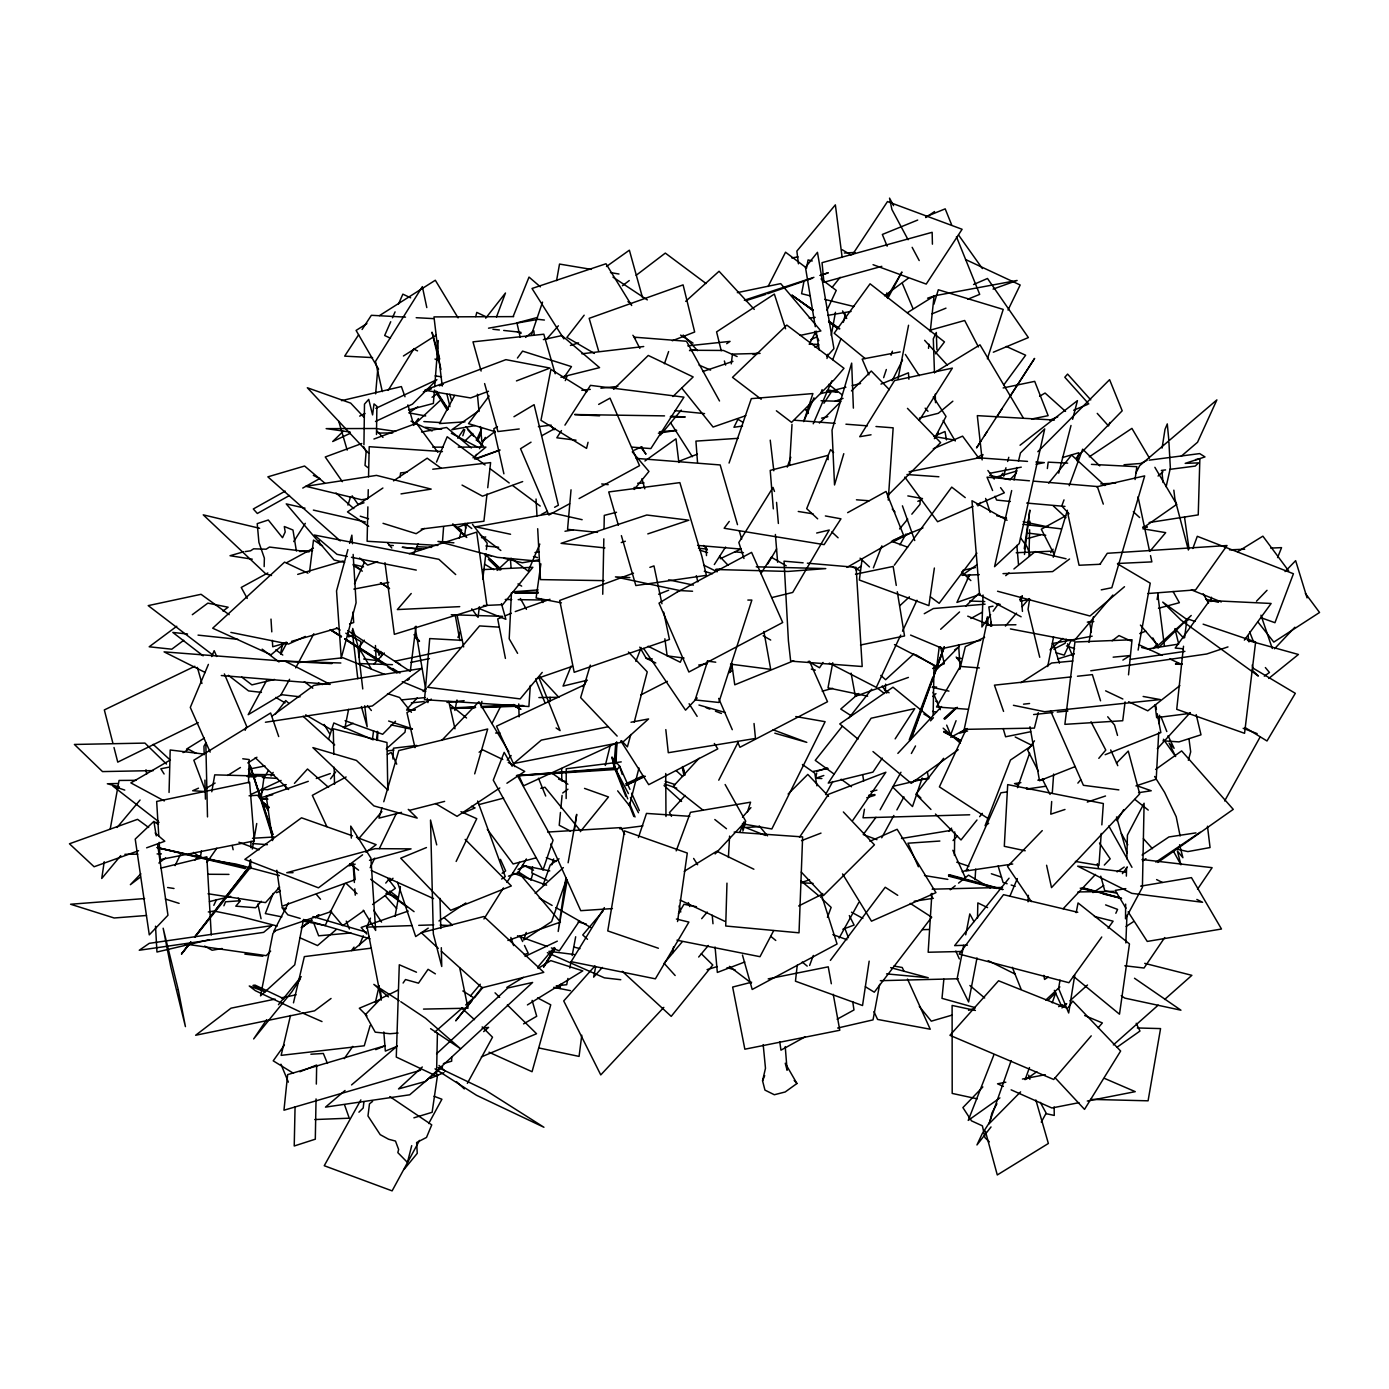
<?xml version="1.0" encoding="UTF-8"?>
<svg xmlns="http://www.w3.org/2000/svg" width="1389" height="1389" viewBox="0 0 1389 1389"><rect width="100%" height="100%" fill="white"/><g stroke="black" fill="none" stroke-linecap="round" stroke-linejoin="round"><path stroke-width="1.5" d="M1163.027 482.469L1161.968 472.069M566.156 798.536L566.243 768.759L621.23 761.884M987.266 625.432L987.336 616.82M451.72 1057.064L451.668 1061.179L443.386 1063.609M954.434 855.468L954.712 831.889M1125.663 904.1L1125.507 918.789L1142.418 887.345L1144.102 803.241L1127.417 835.102L1126.809 858.836M250.61 868.715L250.715 860.295M250.871 847.655L250.958 841.352M376.488 434.531L376.888 406.352L374.023 403.904L372.582 414.912L368.727 399.39L364.491 404.112L363.935 444.74M316.05 1098.925L315.303 1139.188L294.225 1145.994L295.058 1107.016M316.327 1084.08L316.675 1065.016L299.885 1071.752M602.739 594.249L603.833 538.845M604.041 528.185L604.284 515.388L616.525 512.281M986.798 624.772L986.919 618.4M264.17 566.59L264.361 558.1L258.91 542.404L257.225 523.636L268.303 520.007L282.523 537.717L285.196 531.987L284.311 526.518L292.975 530.025L296.378 550.982M367.877 506.881L367.113 541.259L437.882 545.426M368.068 498.286L368.259 489.692M368.536 476.792L369.214 446.702L442.449 451.581M437.431 1033.069L436.493 1076.076L396.282 1057.064L399.285 964.765L416.492 972.213M977.491 918.06L977.839 902.902L987.579 907.607M885.592 684.169L885.435 690.559L889.099 692.798M1028.989 555.617L1029.631 529.747M1029.753 525.441L1029.857 521.135M1126.357 876.112L1126.583 867.483M169.059 792.442L170.187 749.991L204.339 754.123M248.509 782.806L249.169 759.557L242.762 758.776M933.13 715.318L934.016 665.574L915.82 654.723M983.047 595.013L981.901 626.977L990.635 614.702M1125.854 942.957L1126.948 915.229M615.952 763.759L616.942 742.386M392.965 759.002L393.469 748.185L416.735 745.442M888.248 497.158L888.439 492.956M511.465 592.652L509.207 638.818L517.593 653.334M1028.068 901.808L1028.398 895.332M1158.721 732.298L1156.221 779.177L1135.942 785.914M1159.173 723.773L1159.624 715.248M615.414 763.082L616.594 741.952M726.968 883.144L725.718 926.012L799.022 932.818L802.634 836.907L734.139 832.098M728.409 857.464L729.607 836.074M920.213 500.162L919.987 504.329L911.826 514.173M376.801 739.955L377.304 731.326M377.391 740.441L377.895 731.812M561.798 781L561.677 768.482M789.542 465.367L792.008 424.374M975.043 879.758L975.703 869.08M931.897 893.387L928.165 952.246L962.369 951.465M530.32 685.402L528.896 706.532L424.53 699.674L429.722 638.575L462.224 640.364M888.248 500.092L893.162 427.829L875.99 426.51M1051.681 801.505L1050.779 814.18L1064.981 809.474M1052.289 793.067L1053.643 774.055M1101.234 833.417L1098.959 865.434L1075.399 861.423M1101.842 824.875L1103.352 803.537L1007.702 784.611L1004.299 846.318L1025.204 850.763M442.501 541.467L443.612 526.726M434.358 390.865L433.385 403.452L408.592 409.981M434.688 386.68L437.292 353.136M437.604 348.952L438.264 340.565M615.778 742.664L613.938 766.363L625.866 796.453M560.201 988.517L560.548 984.245M375.638 393.834L377.808 368.432M571.035 489.796L567.563 529.348L597.53 532.369M560.444 812.461L559.229 825.274L570.532 831.126M560.861 808.19L562.076 795.393M943.86 979.158L942.002 998.361L975.182 1007.633M1211 601.541L1211.416 597.253M928.494 348.361L928.928 344.177M930.265 331.624L934.05 296.083L907.364 312.699M363.918 1101.581L363.206 1107.971L358.918 1112.19M487.018 494.015L483.91 521.24L421.197 529.087M487.73 487.73L490.612 462.606L432.743 469.222M400.101 477.139L400.588 472.902L407.029 472.173M1024.474 554.489L1029.839 510.058L1024.249 548.707M464.551 535.998L466.27 523.688M479.361 606.75L478.059 617.358L471.756 608.851M482.747 579.213L485.872 553.777M486.393 549.54L487.174 543.186L472.52 524.417M731.256 363.883L732.454 354.108L760.096 353.396M309.521 572.181L313.497 540.078L322.543 545.825M415.971 626.179L410.276 671.391L347.684 630.554M939.207 647.239L936.776 666.442L894.481 644.618M1125.09 701.949L1122.729 720.735L1064.877 724.346L1074.93 642.013L1132.035 639.756L1128.51 674.828M1183.515 646.25L1176.726 709.31L1244.561 733.305L1255.621 641.944L1203.134 624.165M1184.591 637.759L1186.987 618.695L1195.061 621.421M581.783 1035.222L579.074 1056.404L538.845 1047.966M1047.358 468.544L1048.191 462.155L1067.655 463.145M358.813 657.119L360.914 641.544L345.809 633.176M372.46 739.139L373.589 730.736M532.629 866.927L531.813 872.917L547.11 880.279M540.877 563.865L536.119 597.999L561.434 602.843M1135.056 479.552L1136.844 466.687L1091.441 464.36M405.605 727.94L404.998 732.211L386.229 748.984M574.56 829.233L576.695 814.371L568.118 862.777M437.622 1074.513L432.118 1112.311L413.887 1117.832M565.948 877.796L558.187 931.463L567.268 879.654M934.38 568.032L928.894 605.621L859.357 580.029L862.048 559.454M104.227 861.736L101.744 878.473L120.756 855.607M869.167 961.153L862.534 1005.532L795.463 981.207L797.251 965.164M1029.666 598.989L1028.051 609.32L1039.736 657.275M1162.072 448.074L1165.006 429.357L1167.281 423.905L1168.861 440.4M672.571 953.097L673.561 946.794M677.537 921.549L687.295 853.054L624.46 830.882L607.757 930.925L658.386 948.253M1074.739 975.252L1068.679 1012.98L1058.609 988.499L1059.998 980.13M864.444 809.214L863.02 817.808L969.678 814.787M201.457 850.936L200.346 857.291L193.47 852.395M211.788 791.765L214.739 774.854L264.153 776.208L260.802 800.133M244.777 868.507L245.575 867.604L157.235 847.655L244.777 868.507L245.054 866.927L188.557 854.478M249.013 868.142L250.489 859.652M252.329 849.026L256.739 823.521M1088.993 642.343L1093.421 616.803M395.066 916.393L400.414 886.616M556.572 280.613L559.524 264.066L591.384 269.397M1157.089 599.492L1158.183 593.294M1138.112 650.121L1150.231 583.172L1117.468 563.812M110.2 829.146L119.072 780.444L135.966 780.323M826.993 358.501L827.757 354.299M831.23 335.409L835.449 312.317M567.893 978.446L566.712 984.697L556.225 985.843M569.837 968.029L571.001 961.778M572.164 955.528L575.671 936.759M879.654 984.35L873.021 1019.873L837.636 1028.034M977.005 957.924L968.602 1001.973L957.125 978.724L963.671 945.284M303.514 919.414L294.728 964.851L260.542 995.844L272.904 933.443L275.682 930.543M804.023 281.047L801.592 293.721L809.978 295.77M806.471 268.372L808.085 259.934L812.252 260.958M1076.18 912.642L1078.055 902.954L1129.465 943.912L1119.499 1014.196L1073.332 976.241M595.655 966.848L593.641 977.144L602.322 967.439M965.72 934.832L969.8 913.927L973.984 921.636M898.058 378.607L908.562 325.252M1047.705 666.564L1053.591 636.839M344.819 728.218L348.604 709.31M481.028 705.629L481.879 701.393M821.871 778.534L815.656 778.239L816.697 773.013M454.88 710.456L456.981 699.987M280.63 653.264L282.8 642.76M990.444 626.161L991.295 622.133M1077.117 461.009L1078.871 452.727L1062.411 457.571M1011.678 490.56L994.559 566.695L1019.248 543.55L1044.702 428.906L1020.446 452.97L1018.467 461.27M1014.057 479.986L1016.991 467.468M1166.135 486.758L1170.354 467.971L1168.913 442.119M375.377 1002.459L379.162 985.739M381.159 656.737L382.131 652.517M832.74 662.779L828 687.868L867.639 696.184M785.236 1046.594L787.112 1070.225L785.254 1063.245L796.939 1083.507L785.184 1091.98L774.333 1094.74L764.957 1090.105L762.561 1080.833L765.478 1068.245L763.186 1044.615M290.509 1015.446L281.134 1055.362L364.265 1045.778L370.168 1025.464M293.478 1002.841L304.347 956.622L370.95 948.183M207.499 816.906L205.815 742.959L203.957 746.24L204.183 754.713M959.799 669.394L965.338 646.649L984.61 637.325M475.75 316.605L476.774 312.403L486.41 316.97M588.051 442.31L586.557 448.387L540.963 420.311L550.929 369.352L586.853 391.698M605.291 765.461L610.448 744.66M843.366 322.231L845.45 313.983M1038.26 712.679L1034.388 728.114L964.209 729.364L986.329 625.224L1015.932 624.755M638.957 767.978L629.443 805.742L617.654 790.862M411.717 1145.647L407.446 1162.437L397.827 1152.61L398.643 1149.502L395.483 1141.064L388.59 1139.24L380.204 1134.657L367.981 1115.975L369.474 1103.856L372.617 1101.39M1058.713 473.128L1071.006 425.485M1072.621 419.27L1077.43 400.64L1020.047 445.244M531.015 879.984L532.682 873.785M1003.709 476.167L1005.966 467.78M1007.65 461.495L1008.779 457.311M1066.214 639.166L1065.103 643.298L1053.765 649.149M194.807 936.898L249.412 866.285L250.749 867.049L194.842 937.228M347.892 549.61L336.537 590.915L341.243 658.143L356.088 602.791L353.153 554.419M349.594 543.412L351.868 535.147L352.441 543.707M630.814 734.521L627.394 746.865L621.56 740.702M634.235 722.193L647.239 671.877L628.418 651.997M1188.342 760.269L1190.686 751.848L1189.001 739.122M843.783 453.699L834.529 484.952L832.028 430.121L851.665 363.119L853.384 408.123M474.691 773.864L487.695 728.999L398.782 750.564L383.763 801.748M381.975 807.894L378.971 818.138L401.543 812.374M590.29 665.123L580.637 697.625L617.167 736.101M1053.261 557.232L1067.394 510.249M459.325 538.047L461.669 530.164L452.692 524.382M933.859 304.278L938.322 289.763L1003.223 309.417L987.388 358.831M347.945 505.092L350.532 496.828M462.832 435.764L464.759 429.774M707.661 661.025L695.108 699.934L718.842 702.469L751.866 600.065L747.838 600.065M747.404 812.009L750.581 802.182L690.472 812.339L676.183 850.884M328.551 739.243L333.829 722.957L373.172 739.833M551.728 864.913L553.673 858.923M883.647 377.652L886.338 369.509M891.044 355.271L892.38 351.209M742.855 831.091L745.442 823.26M638.436 837.515L646.475 813.416L689.777 816.315M526.257 932.453L523.705 940.023L551.624 921.584L566.417 879.445M996.59 888.456L948.965 876.251L949.468 874.74L1003.014 889.446M531.501 334.61L542.543 302.125M922.192 777.979L912.504 806.558L892.554 786.921M664.428 363.744L668.613 351.556M729.051 463.058L751.327 398.626L812.895 393.573L803.693 421.614M1017.512 787.685L1029.631 753.168M1011.157 1060.623L988.899 1123.979L1020.602 1091.876M1029.475 1067.551L1025.082 1079.704M1052.22 1002.823L1055.762 992.701L1048.226 1000.115M822.132 389.649L820.725 393.643L845.884 387.253M832.706 359.682L841.005 338.656M543.116 884.932L550.27 864.948L559.055 858.819M912.365 736.066L944.329 646.979L910.177 740.511M787.216 467.138L790.792 457.241M729.642 672.571L732.576 664.446M1064.009 499.884L1061.769 505.978L1068.992 513.808M1069.235 485.699L1082.656 449.185L1099.741 465.871M1192.821 548.499L1197.301 536.31L1293.419 573.744L1274.946 622.706L1261.125 617.758M809.613 965.459L813.329 955.441M827.427 917.382L831.143 907.382L821.993 898.787M496.481 317.005L505.474 293.01L485.716 318.185M909.222 739.903L932.766 677.259M934.276 673.231L944.155 646.961M635.867 661.424L641.145 647.534M742.507 828.92L744.712 823.104M956.066 720.7L950.701 734.798L946.69 725.145M873.386 567.841L881.876 545.877M739.886 832.063L743.792 821.993M273.216 893.37L265.334 913.58L281.863 916.879M565.288 380.638L566.851 376.645M993.76 1055.189L968.237 1120.385L999.906 1097.9M245.141 730.336L246.704 726.43L224.358 673.891M1277.585 557.579L1281.561 547.631L1270.709 548.099M513.183 316.449L529.018 277.088L540.408 286.863M1109.933 422.464L1108.526 425.954L1097.241 413.384M571.157 666.095L563.049 686.079L587.391 680.193M359.282 945.631L363.293 935.821M366.488 927.974L370.481 918.146M762.561 1080.833L764.679 1075.624M223.889 905.784L225.539 901.791L240.193 900.749M208.402 664.393L190.293 707.435L210.156 752.126M211.701 656.563L214.166 650.694L216.719 656.493M436.493 462.103L447.189 436.754L485.091 464.985M457.936 637.447L460.436 631.561M681.982 658.264L680.297 662.258L648.107 646.25M1009.942 896.096L1017.356 878.595M477.694 440.834L480.229 434.913M539.817 544.071L528.185 571.174L511.1 558.256M477.521 440.122L480.907 432.309M803.849 421.162L813.971 397.81M813.225 423.784L831.855 380.777M390.726 321.727L384.666 335.513L390.465 338.222M392.462 317.786L395.066 311.883M398.521 304L402.862 294.155L410.64 297.836M331.537 911.358L325.252 925.508L302.524 920.994M1115.836 913.268L1117.572 909.396L1105.609 904.899M413.8 553.569L418.124 543.932M476.305 440.556L481.601 428.767M981.242 458.457L982.995 454.55M380.829 651.424L379.058 655.295L377.825 649.271M354.508 583.675L364.387 562.302M213.819 905.35L216.493 899.586M1071.301 639.825L1064.234 655.139L1055.953 652.708M900.697 635.086L876.303 687.381L829.337 663.161M902.503 631.214L916.966 600.222M969.73 574.56L956.934 602.427L980.374 594.232M175.083 865.642L180.605 854.131M456.148 861.44L476.757 818.677L460.94 811.662M370.151 867.708L374.752 858.142M379.371 848.592L395.987 814.197M1008.015 310.06L1020.168 285.005L965.546 259.517M966.171 729.294L939.398 786.869L988.013 818.503M738.115 418.922L733.965 427.274L742.525 426.024M892.12 380.777L902.52 360.081M935.335 438.16L938.235 432.396M491.966 723.547L500.769 706.168M344.819 883.63L330.443 911.809L273.824 931.186L288.495 902.867M768.1 286.481L785.549 252.19L805.828 267.469M718.755 780.201L738.219 742.004M474.604 458.144L476.549 454.377M479.465 448.716L485.299 437.396M1135.716 473.302L1139.675 465.68L1216.886 399.893L1197.544 442.258L1181.101 456.339M809.197 344.333L816.124 331.086L819.232 349.959M827.011 310.251L836.247 290.405L821.038 278.946M934.398 438.664L946.031 416.457L933.252 396.959M967.317 578.987L969.314 575.15M773.69 930.595L759.991 956.691L676.981 940.214M295.683 667.901L313.879 633.714M887.779 298.427L901.93 272.018L886.894 297.541M266.514 680.645L248.18 714.693L280.786 695.177L289.607 679.29M280.786 654.167L286.898 642.812M454.62 395.5L439.497 423.576L464.985 421.822M996.92 1103.734L991.868 1113.075L989.888 1121.913L982.214 1133.702L976.953 1144.953L991.017 1126.948M419.547 1140.386L392.115 1190.877L324.245 1165.718L360.88 1099.897M428.697 1123.545L441.91 1099.237L434.028 1096.251M881.737 837.775L893.856 815.465M896.895 809.891L903.961 796.869M467.346 1083.368L492.505 1037.201L482.191 1026.905M825.587 794.577L832.74 781.573M1041.246 1122.121L1046.177 1113.162L1040.274 1102.38M820.639 897.294L822.739 893.526M880.14 809.787L900.957 772.249M911.358 753.48L915.525 745.962M839.13 938.044L858.732 902.607M1224.647 800.949L1260.118 737.021M899.898 544.853L906.01 533.949M260.559 794.352L263.719 788.848M271.063 776.034L273.164 772.388M264.049 778.048L268.355 770.548M517.819 873.681L526.362 858.94M767.822 563.865L776.607 548.95M678.492 913.563L683.978 904.274L696.479 906.722M543.533 966.727L554.541 948.34M1116.947 820.743L1123.684 809.665M543.776 966.657L555.027 948.166M604.371 907.607L571.122 961.674L655.382 978.828L688.892 922.088L676.391 919.049M388.191 390.361L414.113 348.517M543.846 966.918L555.201 948.739M483.945 918.962L503.46 887.884M506.916 882.397L519.538 862.291M919.344 420.311L952.368 368.12L894.551 380.551L859.739 436.702L871.042 434.792M293.739 541.588L305.302 523.34M760.859 573.64L771.277 557.215L786.209 565.792M561.469 430.573L556.815 437.795L576.053 440.191M564.941 425.138L590.464 385.361L683.961 397.15L650.851 448.578L631.613 447.084M714.328 564.559L725.579 547.058M1010.359 395.987L1034.614 358.414L976.519 447.9L981.016 440.99M1019.908 600.048L1022.287 596.419M1053.088 549.193L1050.674 552.631M358.588 334.836L344.663 356.14L372.565 357.598M362.078 329.506L371.367 315.303L405.519 317.126M823.017 662.449L819.545 667.762L808.276 661.355M984.506 435.66L986.867 432.048M997.493 415.78L1002.198 408.557M823.92 403.244L830.796 392.774L827.202 390.5M852.516 254.552L887.484 201.561L962.108 229.272L926.22 284.085L873.056 264.691M1019.925 599.354L1022.287 595.777M457.78 438.247L463.683 429.34M1100.157 564.021L1107.276 553.291L1227.025 545.53L1195.616 589.874L1147.991 593.537M300.441 978.828L291.69 991.989L253.649 1038.937L266.671 1019.682M882.293 758.116L872.934 772.128L828.243 783.101L871.111 718.235L914.778 708.616L895.158 738.861M579.508 920.942L559.316 950.805L551.364 947.94M799.526 837.22L828.521 794.317L885.887 772.232L852.759 820.395M894.308 565.167L951.725 487.122L965.233 497.609M1164.711 937.558L1144.032 968.029L1124.83 965.772M1197.544 889.186L1212.128 867.674L1142.053 859.513M582.859 686.548L586.453 681.304M563.569 378.086L571.469 366.609L522.577 351.122L517.437 358.032M403.088 983.03L405.501 979.54L418.488 983.169L428.072 969.314L435.382 973.863M830.379 960.389L885.21 887.258L897.728 895.332M206.996 862.326L216.823 848.245M344.212 1058.661L352.823 1046.368M1068.297 1007.424L1072.759 1001.07L1120.628 1051.039L1084.514 1109.377L1055.067 1077.725M284.415 1045.084L273.216 1060.831L293.426 1073.298M351.539 950.614L354.021 947.124M993.135 611.212L998.118 604.198M1101.755 937.002L1068.905 982.7L959.191 954.069L1003.5 894.672L1077.777 912.278M1108.075 928.217L1113.127 921.185L1094.41 916.462M1244.353 640.121L1271.143 603.468L1209.663 600.534L1175.198 648.055L1183.272 648.802M1034.492 740.841L1027.686 750.129L1038.399 771.312M1003.848 384.84L1025.638 355.219L1006.313 346.451M875.973 817.305L863.246 834.563L876.945 839.668M1122.416 873.629L1127.364 866.927M359.195 647.048L364.3 640.155M489.119 396.021L468.51 423.645L495.404 431.788M330.53 778.83L335.704 771.919M729.26 521.413L724.138 528.254L824.111 544.644L840.97 518.826L825.379 515.944M840.171 277.314L832.237 287.245M976.901 553.169L939.172 603.312L930.439 596.871M935.439 353.83L944.468 341.92L870.07 283.807L834.181 333.221L865.139 358.57M275.352 714.206L285.735 700.542L288.895 703.407M977.925 505.926L980.565 502.488M1000.254 476.705L1002.875 473.267M190.849 942.246L181.525 953.948L190.658 942.141M194.582 937.089L249.412 866.285M584.161 315.199L566.868 337.423L594.405 353.431M414.478 423.662L418.471 418.54M181.525 953.948L190.814 942.02M482.105 987.336L455.696 1020.846L471.947 1000.879M842.133 726.482L815.256 760.373L834.251 774.177M848.835 718.009L871.684 689.204M976.988 819.996L961.014 839.963L935.457 814.041M979.644 816.68L982.301 813.346M278.442 1004.681L301.205 976.641M943.6 758.325L915.889 794.213L930.943 809.457M1009.056 878.195L954.642 945.614L967.404 945.162M580.307 831.681L608.486 796.956L584.526 788.396M474.639 997.545L482.764 987.579M634.235 489.466L648.958 471.427L632.273 451.824M1048.712 483.129L1071.631 455.054L1104.845 485.56M404.025 1169.469L417.256 1153.339L416.631 1142.539L426.51 1137.435L431.736 1124.882L389.788 1096.581M899.603 528.931L907.746 519.087M542.231 672.398L520.181 698.91L427.638 687.277L479.57 625.918L498.755 627.116M117.11 827.462L140.081 800.012M660.487 434.965L681.287 410.102M470.506 995.826L480.264 984.228M537.734 967.178L554.246 947.541M698.684 957.021L708.373 945.475M682.207 941.811L664.116 963.306L675.158 975.512M701.688 918.685L707.244 912.069M603.399 910.611L582.755 934.953L587.495 939.311M1112.867 595.048L1073.94 641.041L1010.393 628.922M1150.405 550.704L1165.701 532.647L1142.834 528.775M1077.864 783.118L1080.659 779.819M1098.803 758.342L1105.783 750.077L1090.99 721.742M385.76 883.074L389.875 878.213M358.345 839.147L381.906 811.558M507.245 760.113L511.135 755.564M261.271 901.235L255.68 907.746L235.8 906.166L239.846 901.496L238.161 898.058M1005.428 626.092L1016.557 613.139M1022.13 606.663L1029.093 598.572M1091.233 1035.847L1053.695 1079.479L949.937 1035.309L998.569 980.773L1066.978 1008.154M1098.178 1027.773L1102.362 1022.929L1084.67 1015.533M411.231 593.502L397.358 609.563L459.724 606.646M546.901 338.777L558.378 325.807M742.49 817.114L750.928 807.617M826.959 356.417L833.921 348.639L817.461 252.329L805.464 267.313L815.291 326.693M948.774 831.282L951.587 828.139M1153.096 648.594L1157.436 643.802M959.139 646.441L936.776 669.359M294.468 783.344L307.507 769.002L328.551 787.372M279.658 887.067L265.525 902.607L208.055 893.752M1157.297 748.758L1190.251 712.609M407.081 708.98L417.273 697.886M423.089 691.548L426.006 688.388M685.211 795.446L669.481 812.565L671.495 816.385M699.136 758.22L673.127 786.521L703.147 810.273M930.508 720.856L933.425 717.714M374.04 663.977L384.267 652.969M897.85 753.394L941.568 706.532M663.82 1007.372L600.76 1074.912L563.726 1000.948L594.943 965.911M715.144 853.94L745.754 821.281L725.127 784.525M1063.158 908.736L1095.487 874.428M1104.307 865.069L1110.193 858.836L1099.48 843.071M953.045 840.553L957.438 835.918M1274.512 648.785L1294.878 627.238M697.191 697.973L685.558 710.161L643.628 648.455M140.827 873.768L130.375 884.689L140.428 877.049M441.719 740.424L478.892 701.758L508.912 751.866M1256.472 601.229L1267.028 590.308M1285.085 571.573L1295.642 560.652L1307.066 597.878M1042.254 830.622L1007.546 866.458L1031.35 901.6M982.856 1086.962L962.907 1107.589L971.501 1120.854L982.405 1125.854L984.94 1137.608L989.298 1141.827M1116.478 763.117L1128.267 751.067L1139.709 793.9L1051.508 887.606L1046.594 865.26M395.518 721.238L382.67 734.277L345.114 720.7M270.647 951.135L266.184 955.649L184.668 943.964M1076.406 457.728L1122.19 410.797L1109.585 379.666L1037.826 451.685M194.651 860.277L199.148 855.728M819.406 423.072L840.762 401.647M851.457 390.934L871.285 371.019L889.377 389.701M1010.341 479.257L1016.453 473.128M887.658 495.613L940.631 442.605L907.468 408.366M788.119 794.057L807.808 774.42L828.538 796.314M1158.148 648.055L1191.224 615.483L1156.03 647.326M343.066 431.423L332.7 441.528L350.202 433.333M613.608 389.302L648.264 355.445L693.163 376.94L672.901 396.542M965.598 606.264L978.689 593.589M944.78 719.207L957.264 707.279M465.055 440.834L472.816 433.472M945.024 718.46L955.892 708.199M497.123 570.428L509.659 558.725M414.53 424.357L439.879 400.744M1045.778 1000.063L1059.876 986.919M943.895 718.669L955.007 708.355M557.197 987.735L560.375 984.801M422.308 1066.978L398.521 1088.924L425.208 1081.527L532.629 982.457L507.888 987.961L436.563 1053.817M899.846 605.691L909.413 596.871M535.164 893.422L563.378 867.587M913.927 653.768L885.609 679.725L880.8 675.436M940.666 629.269L959.539 611.959M389.84 881.112L393.018 878.247M685.697 301.344L719.051 271.272L754.262 309.4M1050.015 649.896L1062.811 638.419M1061.943 1007.928L1066.735 1003.639M1069.929 1000.774L1087.5 985.009M557.163 988.221L561.92 983.968M557.423 988.135L562.267 983.846M1113.336 1044.927L1158.2 1005.15M1164.624 999.472L1191.866 975.338L1144.71 963.358M434.844 1032.044L462.45 1007.806M465.697 1004.959L473.823 997.823L462.832 990.982M932.783 696.427L935.978 693.632M858.715 693.51L840.762 709.05L851.335 715.839M335.999 929.762L317.525 945.562L300.007 937.818M442.587 1066.7L409.72 1094.792L325.495 1107.12L345.045 1090.487M483.667 1031.61L488.598 1027.391L482.278 1028.207M1158.061 476.028L1163.01 471.809M351.556 1084.931L397.167 1046.108M1124.5 586.714L1089.983 616.004L997.545 591.245M286.221 642.1L271.011 654.809L212.691 628.21L284.571 562.146L307.976 573.171M352.875 950.215L369.318 936.464M952.854 401.195L938.339 413.28L919.518 417.985M331.051 998.465L314.574 1010.827L195.641 1035.256L231.008 1008.188L275.109 999.125M1005.723 575.671L1009.004 572.98M1013.918 568.969L1035.222 551.572L1066.058 558.777M1268.747 678.457L1298.42 654.479L1247.478 640.346M950.232 889.776L955.215 885.8M958.549 883.126L968.532 875.139L990.513 888.109M525.546 337.405L533.827 330.79L534.279 335.096M1179.886 685.61L1147.8 710.821L1128.632 701.74M473.024 457.832L485.924 447.102L458.266 447.119M495.231 431.337L481.879 441.615L480.438 426.545M1112.12 640.798L1118.996 635.554L1130.733 640.954M622.411 285.769L629.269 280.543M636.145 275.317L665.314 253.093L706.081 283.53M158.867 863.038L165.569 857.933M362.581 854.808L318.446 887.831L244.846 859.392L301.517 817.808L352.493 835.831M365.967 852.273L376.159 844.651L356.452 837.307M176.785 626.248L149.196 646.788L171.785 649.201L183.73 640.294M192.324 614.685L207.846 603.139L228.126 607.219L223.004 611.038M301.326 927.783L311.64 920.091M315.077 917.539L318.498 914.969M311.778 920.022L301.361 927.765L311.848 920.195M315.251 917.434L318.723 914.865M1069.565 559.003L1052.619 571.591L1003.014 573.64M884.533 295.805L908.371 278.182M272.001 716.151L313.862 685.402L421.562 668.456L372.356 705.959L265.421 722.245M562.719 792.98L567.927 789.195M315.355 917.66L318.845 915.143M1264.303 676.183L1269.459 672.484L1265.362 667.553M644.93 461.009L675.992 438.802L678.856 462.485M958.219 749.73L911.219 783.309L872.987 751.553M606.472 266.497L629.373 250.194L642.482 297.524M363.796 910.733L342.753 925.682L330.235 910.819M372.582 904.499L395.379 888.3L387.774 878.473M1155.631 769.437L1181.64 750.911L1233.258 809.353L1157.818 862.447M977.231 564.559L962.039 575.341L979.297 574.629M1026.28 1079.184L1036.836 1071.683M954.538 650.052L958.011 647.587M1116.93 1047.306L1139.97 1031.055L1136.219 1023.276M478.441 411.092L451.842 429.705L475.107 425.607M1143.512 527.577L1176.709 504.381L1154.867 467.312M1062.568 1006.278L1066.11 1003.796M726.69 343.708L730.058 341.381L687.798 345.844M925.716 217.569L934.571 211.545M502.106 873.282L505.631 870.903L500.439 859.374M1117.069 871.875L1124.222 867.066M1142.088 855.016L1168.896 836.959L1195.981 832.879M1155.856 862.118L1200.148 832.254M417.759 406.855L408.835 412.846L425.694 415.953M432.048 397.254L439.202 392.445M382.895 488.025L347.476 511.899L368.71 526.344M393.538 480.872L427.187 458.196L441.146 468.232M428.229 928.147L415.693 936.551L397.549 882.328M438.976 920.959L465.836 902.972M501.655 878.994L505.231 876.598L477.642 801.036M1089.306 456.825L1131.913 428.385L1149.398 458.04M499.797 787.962L457.05 816.35L435.538 803.537M506.916 783.24L524.729 771.416L508.27 762.457M479.101 752.23L482.73 749.834L502.783 759.488M855.728 569.75L861.093 566.191M1092.987 892.606L1103.734 885.54M988.655 823.382L985.079 825.708L1010.48 760.043L1031.471 745.824M1048.191 977.092L1044.563 979.436L1043.816 975.338M1126.08 926.463L1133.337 921.758M424.322 528.393L416.162 533.689L383.034 523.323M1020.88 682.746L1051.664 663.004L1072.864 660.99M403.418 356.001L436.285 335.096M366.887 323.585L356.088 330.426L378.607 369.248M379.492 315.598L435.313 280.248L458.075 317.873M967.213 728.531L959.99 733.062L967.595 730.996M1122.885 660.088L1130.108 655.556L1113.145 657.171M531.032 442.171L520.545 448.716L548.881 515.024L569.646 503.721M227.64 775.461L240.453 767.492M247.78 762.943L256.93 757.248M186.491 749.122L204.305 738.097M1142.487 860.798L1145.96 858.662M684.221 871.32L716.793 851.214L753.88 869.219M1237.668 551.711L1262.879 536.171L1288.645 570.862M934.606 372.512L980.009 344.837L1023.242 417.881M506.829 987.423L523.323 977.37M537.977 968.428L550.791 960.615L582.755 970.876L527.421 1004.924M497.47 426.597L493.807 428.784L503.894 473.805M513.965 416.735L534.105 404.685L558.378 505.231L554.61 507.28M1039.614 396.264L1045.066 393.035L1065.519 411.404M976.589 458.005L982.162 454.689M215.121 783.066L204.756 789.126L193.835 760.217L270.629 712.991L278.703 736.552M170.014 760.165L130.844 782.892L164.336 800.949M183.07 752.595L188.678 749.348L196.248 753.394M523.566 1023.867L536.71 1016.279L532.109 1000.375M847.637 512.663L886.043 491.446L903.544 535.182L846.977 567.407M924.258 613.712L933.391 608.538L985.096 604.18M285.196 491.133L253.302 508.982L257.347 513.479L289.502 495.474M302.75 488.06L319.765 478.528L313.341 475.385M541.814 435.712L555.079 428.402M598.659 404.407L610.014 398.157L639.548 465.662L579.091 498.564M431.337 699.136L406.942 712.592L414.998 747.664M970.876 618.504L982.075 612.323M805.29 1036.767L780.948 1050.171L779.767 1041.698M837.116 1019.231L853.975 1009.959L852.707 1001.591M1065.693 515.823L1041.316 529.209L1054.06 554.228M815.013 347.319L818.642 345.34M267.817 572.962L241.235 587.46L247.225 598.433M286.811 562.614L313.393 548.134M346.121 776.972L312.334 795.359L326.901 826.663M387.427 754.487L391.194 752.439L396.733 764.176M541.397 514.451L547.058 511.378M281.082 780.41L250.871 794.508M950.753 737.316L965.633 729.277M798.64 905.993L821.368 894.603L837.063 943.999L752.196 989.472L742.455 955.059M198.245 722.627L117.752 762.127L114.002 747.508M728.739 672.641L732.507 670.661M1058.661 1006.643L1062.411 1004.698M893.318 541.745L910.021 533.168M640.78 694.951L667.362 681.357M398.244 990.027L380.916 998.465L365.429 1014.682L375.221 1032.166L390.014 1033.729L398.07 1033.051M1147.071 460.332L1140.595 463.475L1124.048 464.742M194.842 666.269L104.331 709.935L112.926 743.323M917.816 501.325L921.636 499.467M359.664 416.11L365.029 413.523M625.97 785.48L645.312 776.277M720.249 558.725L741.084 548.898M616.959 742.785L523.497 785.861L519.139 776.243M626.925 784.611L644.479 776.312M518.08 869.41L525.823 865.746M525.059 956.413L557.319 941.152M375.863 408.331L436.893 379.666L412.446 404.147L375.481 421.475M584.734 684.69L496.515 726.169L514.781 766.606M354.542 634.131L348.708 636.857L347.771 632.672M634.356 450.175L641.892 446.668M810.794 339.663L816.697 336.954M625.606 783.865L643.072 775.826M305.354 636.44L288.53 644.062L230.869 632.412M198.505 788.171L192.672 790.74L205.607 791.574M869.913 841.283L897.138 829.285L935.96 892.658L871.493 921.185L842.567 873.941M936.03 435.434L945.006 431.51L946.465 439.862M973.567 284.519L987.492 278.477L1028.364 337.579L993.326 352.216M343.343 727.576L353.205 723.287M972.942 506.412L937.592 521.726L904.829 477.087M976.866 504.711L1004.351 492.8L1000.566 487.643M933.286 448.769L962.577 436.146L979.037 458.457M276.533 892.693L280.335 891.078L277.817 888.092M463.353 812.895L475.055 807.929L471.461 806.262M501.603 617.324L497.713 618.956L505.422 658.421M505.509 615.674L511.36 613.226M380.985 999.142L359.3 1008.24L366.991 1015.88M430.139 1078.437L443.942 1072.655M481.375 1056.907L536.553 1033.729L507.35 1004.941M1049.806 420.173L1057.758 416.874M1073.662 410.241L1087.57 404.442M893.092 540.269L923.008 527.889M375.742 1049.65L384.562 1046.004M880.991 384.093L908.441 372.808L908.892 379.214M932.106 313.81L945.978 308.15M967.786 299.225L979.696 294.364L956.431 236.703M917.695 220.052L882.345 234.463L887.137 246.183M925.543 216.858L945.197 208.854L951.604 224.758M793.744 660.747L734.764 684.812L731.708 663.543M932.627 668.491L944.312 663.751L940.544 646.823M397.219 1046.282L385.343 1051.091L383.815 1031.975M948.965 876.251L949.468 874.74M1139.761 633.61L1145.769 631.092M821.003 833.105L801.522 840.623M658.612 594.232L668.665 590.221M1075.312 766.537L1039.51 780.757L1029.978 726.742M1105.158 754.696L1160.839 732.593L1157.245 713.668M679.273 461.165L697.382 454.151M423.298 391.941L431.337 388.868M439.375 385.795L443.317 384.284M744.799 961.987L717.332 972.439L715.075 947.02M458.005 527.195L467.971 523.445M524.243 954.677L528.219 953.184L524.504 945.44M842.845 929.258L854.113 925.057L849.304 915.577M488.511 391.281L470.558 397.949L424.808 390.205L505.891 359.647L550.009 368.068L516.448 380.916M476.028 458.978L500.162 450.036M426.458 847.55L400.709 858.194L450.678 910.299L511.326 885.956L465.159 839.373M361.748 443.525L325.252 456.998L342.371 481.688M373.919 439.028L416.509 423.315L437.848 452.31M522.663 481.584L482.487 496.168L462.051 485.091M138.553 850.728L94.105 866.753L69.45 843.783L137.563 819.336L148.658 827.479M146.626 847.811L164.822 841.248L155.117 832.983M993.083 289.103L1017.113 280.456L935.057 295.683L927.574 298.201M672.311 340.774L694.674 332.006L683.093 284.884L589.162 318.341L598.659 351.174M908.406 677.415L855.381 696.34L851.092 673.144M474.534 458.995L498.964 450.331M835.084 401.23L843.036 398.4M515.25 611.577L549.992 599.284M633.506 573.136L559.715 600.447L574.195 672.311L669.463 639.478L663.716 612.15M649.878 567.354L653.976 565.913L661.945 603.746M308.289 781.312L266.219 796.105L272.591 840.588M316.293 778.5L330.304 773.569M349.611 623.939L353.691 622.515L352.98 611.959M507.905 940.475L560.444 922.105L518.67 872.605L508.443 876.164M408.192 911.08L361.14 927.47L366.713 933.964M962.195 871.788L968.272 869.67M744.348 300.232L813.919 277.331M812.478 278.234L767.752 293.687M820.378 275.508L828.261 272.765L820.066 275.369M745.806 415.676L713.078 427.048L681.825 388.121M377.686 561.642L367.634 565.132L359.577 558.013M535.633 679.013L572.459 666.286M702.765 371.54L732.958 361.366M753.098 354.577L757.127 353.205M815.656 778.239L823.816 775.513M1227.98 646.909L1206.711 653.993L1090.782 670.783M1087.274 802.061L1105.522 796.001M621.248 542.561L625.328 541.241M647.795 533.897L688.875 520.198L646.788 515.006L561.069 543.342L604.892 547.891M409.199 553.725L476.687 532.126L486.949 605.587L394.337 634.339L384.961 562.684M817.045 771.277L827.219 768.013M801.297 882.519L809.561 879.862M745.806 300.701L765.895 294.329M364.005 502.801L358.258 504.641L352.146 495.821M570.445 345.444L578.571 342.892M866.753 797.772L874.896 795.272M1057.845 658.924L1074.374 653.872M230.713 896.374L209.444 901.6M707.053 969.626L717.332 966.553M297.697 574.386L343.187 560.965M996.608 476.965L1017.165 470.906M420.607 1070.259L283.964 1110.21L287.645 1074.617L385.378 1045.639M951.986 1015.133L931.29 1021.175L919.31 1006.435M968.532 1010.307L974.748 1008.483M287.315 642.569L272.73 646.753L272.331 640.364M291.499 641.371L337.371 628.227M1027.825 538.481L1040.222 534.973M929.519 330.356L964.678 320.494L978.429 346.937M822.201 691.218L832.584 688.319M881.807 266.341L823.92 282.262L822.045 262.66L932.158 232.31L932.418 244.169M349.038 865.833L355.185 864.166M369.509 860.295L411.057 848.87L375.169 848.662L286.759 872.709L293.062 872.674M286.256 784.681L267.626 789.681L261.705 789.351M1158.495 608.26L1179.383 602.704L1173.045 591.471M536.067 857.846L513.131 863.975L487.313 829.32M537.456 317.456L516.916 322.873L520.233 337.371M478.806 804.63L503.599 798.119M540.807 788.327L544.939 787.233L579.803 829.962M409.755 810.291L444.636 801.384M751.64 982.197L732.645 987.058L744.851 1049.199L839.789 1030.256L833.244 994.316M852.186 385.638L860.572 383.52M160.742 868.125L206.822 856.787L211.284 935.023M274.484 679.429L251.913 684.881L241.721 677.085M816.663 533.029L829.233 530.042L792.72 592.443L771.937 597.548M260.125 797.755L272.695 794.768M821.559 418.158L827.792 416.683M341.538 400.657L401.386 386.576L404.998 396.75M209.253 939.728L156.957 952.021L155.516 926.185M870.729 791.556L876.91 790.098M893.422 786.226L928.494 777.962L927.331 771.746M560.93 377.252L599.562 367.634L561.92 335.565L543.359 339.593M1096.633 486.827L1144.692 475.889L1111.825 587.721L1101.251 589.856M962.803 570.393L975.373 567.528M980.738 640.312L942.593 648.489L910.576 635.086M800.255 335.391L820.899 330.964L780.705 283.616L737.333 292.628M460.263 647.482L394.962 661.164L400.466 664.584M429.444 658.577L410.71 662.466M1003.136 387.948L1034.701 381.367L1048.139 415.658L1031.558 419.044M855.485 574.213L893.162 566.452L896.27 585.411M350.931 932.974L318.637 935.804L314.07 923.945M860.486 645.017L904.534 635.971L897.294 591.731M281.411 997.84L296.117 994.819M813.312 771.416L828.104 768.412M1030.655 731.725L1005.601 736.778L1003.188 728.583M768.204 978.88L828.243 966.831L831.334 983.742M909.048 471.791L979.037 457.814L1027.495 461.391M608.278 726.725L541.328 740.111L513.791 763.516L623.001 741.986L648.576 718.946L631.005 722.228M248.301 769.28L264.986 765.964M989.801 473.302L1021.28 467.155M1035.968 464.273L1044.354 462.624L1035.934 462.016M169.198 767.127L160.829 768.777L164.11 773.986M1078.958 1102.675L1051.855 1107.988L1011.123 1089.844M1087.292 1101.043L1135.247 1091.65L1104.394 1078.35M353.865 589.11L388.798 582.425M1005.844 1082.222L997.545 1083.802L1003.362 1086.389M1022.443 1079.045L1045.275 1074.704M900.194 351.903L862.17 359.091L868.941 374.874M993.031 606.194L988.829 606.958L991.711 626.179M1020.377 601.142L1028.78 599.597M1052.393 643.506L1092.153 636.179M488.529 328.186L538.047 319.331L544.419 320.043M421.527 432.014L446.616 427.499L471.375 447.987M534.956 552.579L539.106 551.85M539.297 559.767L522.316 562.788L503.756 558.204M1148.095 648.923L1178.671 644.079M481.479 537.699L485.733 536.953M564.993 531.258L573.431 529.817M222.136 948.513L212.118 950.25L204.652 946.1M1125.802 888.63L1115.211 890.401L1125.958 908.25M1140.612 886.147L1191.449 877.622L1221.487 929.015L1147.262 941.429L1128.111 911.826M827.792 315.355L851.092 311.449M208.298 911.965L213.975 911.028L239.759 916.306L277.175 926.046M791.782 257.92L798.067 256.896M901.513 838.47L952.594 830.101M658.403 433.229L676.686 430.347L659.428 431.771M698.702 665.053L707.123 663.734M914.153 901.27L933.408 898.284M1138.546 792.685L1151.238 790.758L1137.296 785.861M1130.438 659.358L1184.904 651.372M1012.737 864.01L966.032 870.972L1000.896 792.806L1007.303 791.869M367.755 498.807L361.522 499.727L305.84 486.306L376.488 475.385L431.18 489.102L401.022 493.894M243.405 551.85L230.036 555.722L252.277 559.194M245.124 551.607L250.576 550.808L253.614 548.811L266.15 549.193L269.466 547.058L309.07 551.919M1020.88 782.667L1014.508 783.604L1018.536 785.063M1037.843 780.184L1044.215 779.246M1026.488 789.074L1045.691 786.261M581.852 353.796L643.715 346.521M1149.137 522.542L1198.238 514.885L1199.853 459.012L1195.599 459.585M261.063 799.179L267.348 798.328M914.136 780.549L928.842 778.621M1161.326 470.454L1165.562 469.916M1169.798 469.36L1195.235 466.079L1198.655 462.867L1185.199 463.37L1204.975 456.912L1199.679 453.595L1149.154 460.158M1190.408 713.338L1156.655 717.627L1155.058 704.744M868.629 795.341L874.827 794.543M619.789 828.868L642.899 825.899M809.214 318.133L815.204 317.369M387.566 750.893L393.868 750.112M519.226 428.975L497.939 431.545L484.605 383.572M538.376 426.666L551.155 425.121M1023.519 704.171L1029.579 703.494M411.3 702.921L424.114 701.514M581.817 390.309L590.29 389.389M600.899 388.226L617.845 386.385M298.305 662.605L342.979 657.761L384.579 674.394M1071.075 676.912L994.437 685.159L1003.57 711.394M1077.465 676.235L1092.362 674.62L1100.539 700.803M689.5 350.618L695.924 349.941M446.963 702.452L464.169 700.681M1033.607 714.536L1052.931 712.522M1057.237 712.071L1067.967 710.96M401.664 699.9L424.912 697.591M1087.309 622.133L1093.785 621.56M378.277 433.073L392.705 432.934M1143.043 527.334L1147.331 526.969L1143.025 526.969M720.908 569.056L715.665 569.507L788.084 571.435L825.778 568.605L756.258 566.799M614.598 767.874L516.517 775.67L615.466 768.516M299.694 551.537L312.577 550.53M144.612 898.561L70.579 904.239L114.158 917.99L146.487 915.49M512.94 591.801L538.116 589.926M939.867 841.039L907.955 843.21L918.389 866.753M612.427 908.58L580.741 910.68L550.756 843.974M738.045 438.334L695.924 441.112L697.521 462.398M516.552 775.913L617.029 769.402M249.082 795.793L257.642 795.255L268.563 810.829M252.485 838.279L274.015 836.994M547.631 832.063L620.987 827.584L624.737 834.39M310.876 1054.216L323.342 1053.47L327.457 1063.418M760.165 826.646L745.407 827.497L765.443 835.449M844.373 253.006L855.086 252.451M637.69 483.268L644.045 482.938M1100.748 483.893L1115.697 483.112M408.713 709.987L415.12 709.675L406.595 710.109M451.425 707.939L474.916 706.793M481.341 706.497L513.374 704.952M1100.47 564.264L1079.062 565.254L1067.29 511.221M1117.607 563.483L1151.863 561.885L1150.526 555.6M483.389 605.552L502.749 604.649L532.838 567.302L482.973 569.594M1016.227 552.735L1052.984 551.12M1229.525 549.853L1244.7 549.211M451.894 708.303L475.628 707.348M482.087 707.088L505.822 706.133M514.451 705.803L523.08 705.456M314.817 1119.551L349.264 1118.197L344.68 1105.227M408.713 710.039L415.103 709.814M451.373 708.546L474.847 707.73M481.236 707.505L523.913 706.011M412.29 925.578L367.147 927.105L381.159 999.281M418.731 925.352L433.767 924.848M118.065 783.483L107.335 783.778L119.385 786.955M922.539 929.675L928.911 929.501M932.158 889.186L1002.493 887.432M1077.881 891.946L1113.926 891.373M880.366 980.686L958.375 978.741M495.613 733.027L499.901 732.941M153.38 770.6L102.508 771.59L74.398 744.452L144.942 743.098L166.454 764.054M423.506 1009.091L468.024 1008.206L459.724 967.959M538.88 697.573L558.361 697.295M124.888 854.322L137.771 854.166M157.113 853.922L161.402 853.87M514.815 592.356L538.394 592.252M513.652 316.623L433.976 316.9L442.24 386.073M432.726 447.154L443.369 447.136M515.163 592.652L536.796 592.721M670.227 416.908L685.211 416.978L670.748 416.214M689.725 350.254L723.443 350.462L737.125 356.539M207.916 874.271L228.959 874.393M261.566 799.109L267.955 799.161M514.729 592.929L538.238 593.172M248.405 774.402L274.015 774.715M505.266 599.475L511.725 599.562M518.184 599.649L546.155 600.048M604.024 580.637L540.46 579.612L537.682 528.705M1175.702 664.202L1182.108 664.341M249.221 867.014L250.749 867.049M1090.695 1099.376L1148.078 1100.817L1160.562 1028.589L1137.365 1027.964M821.055 400.744L840.571 401.299M451.251 614.754L502.679 616.334M340.843 662.987L280.613 661.06L331.936 663.595M358.049 663.543L392.462 664.654M932.366 686.947L936.637 687.069M1175.459 663.942L1181.917 664.15M810.256 344.125L818.781 344.437M969.609 601.003L984.749 601.576M440.226 925.126L450.974 925.595M159.006 822.531L154.735 822.323L158.485 824.319M389.059 545.321L393.313 545.53M416.735 546.676L431.632 547.405M599.544 415.832L574.647 414.53L664.532 415.884M1175.875 663.543L1182.23 663.873M416.196 317.699L433.281 318.602M692.555 591.245L679.863 590.568L615.431 576.886L629.842 577.581M802.425 882.831L813.069 883.404M826.577 391.403L837.393 392.011L829.25 390.118M1054.425 420.051L977.318 415.641L982.162 459.915M956.917 658.126L961.171 658.369M423.871 421.562L440.573 422.586M247.19 776.538L255.836 777.076M262.33 777.493L277.487 778.43M1162.975 740.806L1178.966 741.9L1200.999 734.816L1196.189 714.588M906.965 474.517L938.877 476.757M968.411 709.31L936.499 706.984L960.25 666.425L979.384 667.935M252.676 843.557L267.4 844.668M794.404 420.225L835.206 423.367M845.936 424.201L867.396 425.85M856.44 499.797L869.115 500.769M636.197 458.387L720.179 464.95L737.49 524.66M697.591 545.426L740.372 549.02M1029.44 480.785L987.023 477.174L992.597 490.525M1033.694 481.15L1097.327 486.549L1103.3 504.12M803.12 562.823L784.038 561.173L788.414 640.885L790.671 661.129L862.187 666.512L856.128 567.372L807.374 563.187M1026.731 503.061L1064.964 506.412M221.302 675.523L330.148 684.395L285.318 661.268L164.076 651.858L205.277 672.519M539.21 561.278L497.331 557.354L437.934 541.415L453.908 542.821M886.564 973.88L928.234 977.752L890.662 967.647M423.489 549.28L402.254 547.249L421.509 549.419M485.021 555.166L491.393 555.774M698.476 548.256L707.053 549.106M734.903 551.832L743.462 552.683M485.855 545.981L498.634 547.249M674.967 410.64L704.553 413.609M1010.376 501.481L996.59 500.057L994.993 496.238M187.532 634.009L172.826 632.446L203.124 655.834M198.037 635.12L237.936 639.357M492.921 329.262L499.38 329.974M503.686 330.443L520.91 332.301M350.115 432.031L326.155 428.628L375.968 428.507L395.605 431.354M601.732 483.945L608.191 484.657M634.044 487.452L640.503 488.147M425.277 427.256L441.702 429.079M639.773 647.152L646.198 658.299L652.361 658.994M620.779 979.714L604.406 977.856L547.37 952.663M261.445 692.382L248.562 690.906L228.369 675.314M280.752 694.604L300.076 696.827M363.658 658.976L376.159 660.452L375.447 645.52M244.846 954.104L262.903 956.222M1022.964 524.295L1061.092 528.844M1028.711 533.202L1045.743 535.234M548.915 951.309L574.161 954.503M1118.857 789.89L1083.403 785.306L1050.535 710.821M684.065 658.073L667.154 655.868L664.862 638.784M707.296 661.095L715.752 662.206M730.545 664.133L770.704 669.359L763.898 631.491M1126.288 872.17L1077.656 866.163L1131.844 893.353L1202.596 902.277L1196.849 899.447M435.122 375.898L441.511 376.784M167.618 887.502L174.007 888.491M209.392 859.826L235.817 864.01L279.432 875.608M798.258 511.465L813.034 513.861M924.501 875.539L947.836 879.376M610.483 272.591L618.973 274.015M893.891 966.049L902.242 967.491L903.996 971.345M795.775 716.55L825.118 721.69L771.833 828.973L742.368 823.833M933.807 436.441L954.99 440.174M907.833 495.908L922.504 498.564M1143.147 696.462L1160.197 699.57L1044.615 711.706L1013.414 705.299M996.017 603.59L1000.202 604.371M416.283 570.098L351.452 557.302M553.725 987.336L570.514 990.687M522.299 865.399L549.784 870.903M1117.034 893.266L1104.776 890.783L1100.765 876.181M347.319 556.451L336.954 554.315L314.261 535.008L438.889 559.316L455.696 574.56M1023.189 521.726L1048.348 527.004M391.073 724.902L412.064 729.294M668.56 579.855L693.406 585.099M510.562 534.261L475.559 526.813L552.839 513.097L582.147 519.694M989.68 475.42L1010.445 479.865M975.408 1010.445L952.107 1005.445L952.194 1093.421L977.196 1098.821M1045.934 1113.631L1054.268 1115.436L1054.129 1106.946M1176.049 848.992L1187.855 851.596L1210.062 847.55L1207.475 826.229M157.148 847.568L184.372 853.558M932.609 711.376L936.499 712.244M932.279 687.347L948.947 691.114M305.024 508.183L286.238 503.894L334.089 559.975L344.611 562.423M313.376 510.093L365.55 522.021M353.032 564.385L363.553 566.851M259.639 528.289L203.245 514.85L265.872 573.952L271.515 575.515M1205.878 599.249L1218.431 602.288M824.649 299.364L853.975 306.535M996.712 515.736L1006.539 518.149M1080.225 888.179L1096.754 892.328M1102.953 893.874L1121.548 898.527M1141.567 647.5L1149.884 649.601M573.761 947.02L579.994 948.635M302.055 1012.807L322.005 1021.575M1081.962 887.988L1121.427 898.284M578.084 921.897L586.349 924.05M533.463 556.503L537.56 557.597M1082.604 887.71L1119.603 897.641M948.461 875.157L1002.598 889.602M811.298 669.081L815.326 670.175M165.378 899.048L179.112 903.371M727.02 967.664L735.128 969.904M698.962 705.039L725.388 712.54M774.819 733.184L806.801 742.368L773.1 729.798M286.082 908.805L281.932 907.607L287.853 914.83L300.18 918.424M312.924 916.566L366.436 932.175M304.295 919.622L370.012 938.773M704.31 571.33L712.47 573.709M699.5 550.079L707.522 552.562M360.255 516.187L368.536 518.792M1007.129 883.751L1003.084 882.466L998.118 866.007M1011.175 885.019L1015.22 886.304M387.496 693.632L399.528 697.469L411.422 712.314M385.951 893.474L398.261 897.502L389.771 891.044M665.105 781.26L675.28 784.611M388.625 721.03L412.446 728.86M1066.474 645.92L1074.582 648.611M956.726 862.187L968.949 866.267M991.347 873.75L1001.521 877.154M664.463 784.004L676.738 788.136M124.784 790.098L112.804 786.035L158.537 821.559M558.586 779.142L566.573 781.99M512.628 872.969L546.606 885.14M517.541 935.769L547.388 946.517M1026.558 787.962L1030.569 789.421M832.879 934.589L846.96 939.711M891.46 541.206L907.625 547.162M374.266 650.538L382.166 653.455M715.474 711.237L721.412 713.46M706.22 707.782L709.866 709.137M238.925 842.238L259.101 849.808M1243.172 728.322L1257.167 733.618M546.259 857.655L556.156 861.458M967.734 616.16L991.138 625.554M1191.38 589.874L1221.296 601.941M318.394 682.989L322.352 684.621M402.254 681.704L425.815 691.462M479.24 608.59L505.874 619.303L501.429 603.607M699.049 365.081L710.578 370.082M371.176 870.486L433.524 898.579M488.997 1052.22L532.056 1071.718L550.739 1004.82L537.612 997.91M1138.563 644.548L1162.037 655.365M1169.851 658.959L1181.588 664.376M411.005 421.197L432.083 430.989M413.679 349.073L417.551 350.879M434.965 359.022L438.837 360.827M283.946 998.795L255.038 985.114L253.006 985.426L265.351 991.815L249.256 985.982L255.35 990.687L300.163 1011.852M517.212 331.572L521.066 333.395M1105.627 690.837L1122.868 699.014M680.106 900.055L724.798 921.324M438.177 1067.464L485.247 1090.052L543.932 1127.26L476.566 1095.313L435.017 1068.853M525.789 866.423L533.532 870.191M646.198 658.299L655.782 662.987M513.687 704.501L519.451 707.314M703.65 565.115L717.228 571.817M1156.603 879.584L1162.35 882.432M1015.203 736.986L1032.27 745.528M988.239 960.65L1015.272 974.175M515.145 706.307L520.875 709.189M514.885 706.428L520.58 709.328M852.429 566.851L860.034 570.775M943.878 732.09L960.823 740.875M1021.123 616.785L979.575 594.874L971.97 500.717L1007.06 520.285M451.356 433.299L477.938 447.327M943.704 731.465L960.754 740.597M944.225 731.482L960.98 740.597M851.492 912.191L862.882 918.407M336.364 627.95L340.131 630.05M763.169 635.78L770.687 640.051M539.158 898.023L552.128 905.437M555.843 907.555L591.054 927.644M275.734 697.417L285.092 702.869M305.684 714.849L331.902 730.076M842.116 249.707L851.162 255.003M484.622 564.212L493.876 569.681M517.975 583.936L521.674 586.123M1252.965 668.092L1295.312 693.319L1266.994 740.979L1245.1 727.541M923.841 714.015L931.168 718.478M865.382 986.746L874.289 992.197L931.706 917.209L910.246 903.388M399.199 1000.722L373.832 984.384L388.451 996.903M400.813 1001.712L425.503 1018.206L460.627 1048.799L430.59 1028.676M737.576 418.992L742.976 422.36M330.495 629.599L341.468 636.457M345.114 638.749L387.166 665.053M392.653 668.474L399.963 673.057M627.932 301.621L631.578 303.931M680.593 335.096L693.059 343.1M353.292 565.392L362.338 571.139M380.43 582.651L389.476 588.398M330.478 629.721L341.451 636.7M345.097 639.027L398.07 672.71M518.028 871.65L530.546 879.671M330.304 629.773L341.104 636.77M344.698 639.114L384.284 664.793M387.896 667.119L396.889 672.953M612.983 277.14L647.326 299.902M355.723 566.243L361.053 569.768M380.603 582.755L389.493 588.641M1134.5 978.255L1180.945 1010.202L1124.743 998.101L1121.236 995.653M552.145 773.308L567.893 784.229M812.964 310.528L791.99 295.249L813.26 310.146M829.198 321.328L839.824 328.794M802.443 764.523L814.753 773.169L816.94 785.844M791.99 295.249L812.895 310.198M828.573 321.397L839.043 328.88M1187.994 620.293L1162.715 602.097L1181.084 620.171L1258.382 676.044L1252.149 670.036M262.174 649.149L278.998 661.963M828.712 321.988L837.445 328.36M841.144 779.212L851.509 786.747M490.248 468.84L509.207 482.955M512.645 485.525L540.217 506.047M368.137 467.728L365.012 465.419L366.123 451.79L363.762 446.789M349.889 863.68L358.57 870.174M370.707 879.237L414.061 911.653M386.402 891.669L406.855 906.965M229.168 614.685L201.058 594.301L148.224 605.621L212.812 655M275.855 649.844L282.783 655.052M464.95 523.358L471.791 528.532M480.334 534.991L500.839 550.495M615.171 767.318L613.938 766.363L612.011 757.265L619.65 766.224L629.929 789.369M729.347 966.379L751.31 983.047M761.189 399.233L732.507 377.357L786.799 325.078L843.991 368.311L834.39 379.544L791.574 422.378L776.382 410.797M877.709 688.371L884.411 693.476M828.625 384.371L842.342 394.962M304.33 681.652L312.785 688.215M714.814 819.51L726.482 828.729M1134.882 799.422L1148.252 810.082M450.14 704.657L466.548 717.991M931.446 718.599L892.971 687.19L839.755 723.947L858.037 739.122M943.148 728.149L960.424 743.237M770.808 936.394L775.774 940.457M802.252 962.056L807.217 966.119M269.119 807.443L262.469 801.957L269.015 807.53M800.88 880.817L818.937 895.922M969.887 985.496L984.679 997.996M324.748 483.077L304.59 466.027L267.851 476.844L340.27 540.929M262.382 802.061L268.962 807.651M556.104 727.958L560.097 730.614L538.672 677.051M336.051 493.008L353.796 508.617M444.341 917.903L452.415 925.091M676.339 770.791L682.676 776.52M461.877 1008.24L474.5 1019.665M664.029 785.532L681.582 801.453M303.115 716.29L334.697 744.903M1133.302 511.708L1139.622 517.524M622.255 971.293L671.217 1016.366L712.765 965.008L701.289 953.705M153.172 744.365L170.413 760.234M438.282 948.409L421.301 932.696L483.893 916.497L543.811 972.352L482.087 987.787L441.372 951.257M439.011 1065.45L445.331 1071.318M456.408 1081.58L464.325 1088.907M817.67 518.844L806.696 508.634L830.553 449.602L833.626 452.501M831.803 531.952L838.088 537.786M860.069 558.17L869.479 566.92M1053.383 505.995L1065.971 517.715M453.109 524.347L465.766 536.189M484.761 553.985L500.578 568.796M288.634 789.525L255.211 757.647M387.948 790.115L356.417 760.425L312.872 747.595L373.901 805.898L417.186 818.104L408.262 809.353M961.622 571.834L970.842 580.585M452.849 524.243L466.773 537.474M489.952 559.489L500.769 569.785L499.224 569.82L488.407 559.246M346.069 883.317L357.008 893.7M452.866 524.538L465.228 536.605M917.799 794.994L920.872 797.998M495.04 992.822L499.658 997.371M892.242 509.051L895.002 511.951M719.571 556.294L728.096 565.271M843.349 811.957L874.428 844.825L823.417 895.592L801.279 872.084M363.883 417.151L350.688 403.123L307.334 387.757L368.693 453.3M377.096 431.18L382.965 437.413M539.87 676.894L558.899 697.4M683.214 335.027L697.591 350.653M1183.532 637.985L1174.92 628.627L1178.341 642.586M924.623 340.322L947.402 365.22M925.143 408.158L927.991 411.283M465.819 426.701L483.285 445.938M1143.39 838.678L1152.488 848.714M467.798 429.739L473.545 436.094M476.427 439.271L480.733 444.046M1090.764 399.893L1067.585 374.092L1064.807 377.252L1088.785 403.956M385.031 895.627L396.594 908.51M794.178 1080.416L796.939 1083.507M1140.404 625.085L1157.002 644.461M703.581 545.46L707.435 549.975M413.991 634.669L419.53 641.214M316.327 894.308L320.494 899.256M759.21 825.934L767.527 835.865M387.6 543.012L391.785 547.995M415.103 636.284L419.218 641.197M1107.71 716.759L1114.534 725.006L1117.52 735.406M414.79 636.579L418.853 641.544M367.373 705.595L371.384 710.526M551.52 426.44L554.107 429.774M956.153 657.049L960.059 662.102M632.88 335.27L635.502 338.708M640.902 447.38L645.972 454.186L641.649 447.31M1305.382 593.398L1319.55 612.48L1273.8 642.1L1257.757 621.768M987.892 470.489L994.229 479.066M1020.533 537.873L1026.94 546.537L1029.874 554.072M958.549 235.036L982.388 268.581M1163.426 739.243L1175.615 756.536L1169.104 743.098L1174.122 748.306L1168.027 735.719M373.693 910.299L381.576 922.105M359.508 648.871L371.314 668.942M436.441 391.247L448.282 409.113M905.35 354.438L919.292 375.707M436.198 391.611L447.953 409.616M670.488 422.586L692.33 456.721M620.814 740.927L648.715 784.681L717.783 748.897L714.345 743.48M689.1 703.737L697.139 716.377M434.462 390.101L447.154 410.05M563.882 338.881L532.022 288.478L606.003 263.754L631.665 305.528M693.632 858.437L697.608 864.757M1154.624 776.468L1164.572 792.338L1176.205 816.732L1180.129 836.004M882.258 685.94L886.755 693.111M363.276 910.194L375.655 930.456L370.863 858.003L350.74 826.09L351.33 838.105M806.141 409.564L808.381 413.28M324.123 724.416L329.54 733.566M943.166 420.502L955.233 441.007M512.159 766.259L504.172 752.369L493.269 780.167L542.995 870.018L553.048 840.223L517.229 775.288M1152.818 637.898L1157.002 645.208M805.828 409.72L807.964 413.471M1121.34 833.504L1127.799 844.807M1203.187 593.78L1208.534 603.173M1108.787 826.004L1131.966 867.344M520.354 598.468L526.431 609.354M842.55 310.945L846.717 318.48M719.519 400.987L686.496 341.26L634.113 337.162L639.86 348.361M1173.618 851.509L1180.928 864.791L1177.368 850.988L1182.907 857.707L1179.574 844.755M893.561 205.659L889.533 198.123L891.929 209.531L908.093 239.759M912.139 247.329L919.205 260.559M628.436 793.623L616.403 770.687L612.011 757.265M630.45 797.442L638.471 812.721M1042.306 779.021L1050.101 794.421M519.851 935.752L522.646 941.551M912.92 308.393L902.294 283.304M873.959 1011.626L877.588 1019.439L930.231 1029.214L907.503 979.071M1054.355 990.34L1061.578 1006.001M952.854 850.294L965.407 877.831M1160.978 716.689L1166.812 731.552M1110.696 749.938L1117.78 765.686M814.701 331.433L818.798 340.67M930.595 894.203L932.332 898.127M955.84 951.083L959.33 958.931M809.474 661.164L827.514 701.723L739.938 747.282L737.385 741.431M631.648 793.223L639.357 810.568M718.669 698.424L732.281 729.694M1067.499 643.767L1072.447 655.677M933.026 692.295L940.266 709.692M280.943 1064.2L288.374 1082.135M541.241 598.642L542.856 602.566M1272.289 648.489L1260.952 615.188M538.481 778.222L545.703 796.019M1012.286 967.3L1021.054 989.107M627.759 798.866L616.403 770.687L619.65 766.224L622.237 774.506M629.373 802.894L635.051 816.992M535.668 679.516L545.096 703.042M629.043 804.474L633.818 816.489M1249.596 631.769L1253.468 641.614M346.278 921.115L349.386 929.015M844.564 927.644L848.436 937.697M774.489 491.428L773.013 487.417L738.826 542.491L743.966 558.5M902.416 505.822L914.743 540.529M688.336 902.607L689.708 906.583M510.857 937.436L513.652 945.579M273.129 838.956L250.003 765.356L272.921 834.338M985.634 498.46L990.149 512.298M250.003 765.356L272.765 834.841M785.566 328.776L774.35 294.069L716.585 331.884L721.238 350.74M1053.678 644.652L1059.425 663.195M886.651 293.027L887.901 297.107M1116.513 816.94L1126.948 853.176M724.364 360.984L725.614 365.099M352.719 628.436L357.581 644.756L362.755 688.944M407.897 404.894L413.87 425.433M338.725 421.197L347.181 450.123M739.278 530.841L741.657 539.088M618.365 525.233L608.729 491.949L679.863 482.625L701.914 556.451L706.393 575.341L635.849 585.55L621.387 535.633M1028.693 1075.138L1029.891 1079.288M1035.847 1099.984L1048.365 1143.477L997.285 1174.955L985.391 1131.132M555.183 373.763L543.811 334.211L472.989 341.85L481.115 371.054M439.723 359.091L432.014 332.179L440.973 369.439M449.793 394.268L451.581 400.466M361.383 706.55L367.182 726.812L364.717 705.768M197.342 667.362L201.943 683.475M641.944 478.684L644.809 488.824M1097.327 863.663L1098.473 867.83M1188.376 550.027L1174.868 498.703L1173.844 490.178M679.117 905.906L680.749 912.035M1184.504 517.021L1189.036 549.037M464.742 524.122L465.801 528.219M436.719 844.894L430.521 820.048L433.333 933.894L441.737 966.484L441.32 947.697M696.323 575.654L697.851 581.869M446.945 394.268L449.932 406.699M382.322 391.611L375.481 361.418L422.36 286.638L426.805 307.577M448.751 701.393L454.984 728.808M683.058 766.867L684.881 775.27M257.85 904.048L261.063 918.754M232.223 845.536L233.144 849.755M1138.025 496.793L1149.623 551.398M682.746 766.572L684.499 774.923M285.058 784.525L285.943 788.744M457.103 615.362L463.648 646.927M682.259 767.058L683.944 775.513M1155.648 705.265L1156.447 709.466M1089.445 621.56L1091.372 631.995M455.245 615.153L459.863 640.572M425.763 689.899L415.085 626.786M427.239 698.354L427.986 702.591M249.187 768.846L250.28 775.114M145.984 769.766L146.696 773.933M319.123 540.581L319.817 544.801M156.263 835.865L153.884 821.368L135.219 839.078L149.283 934.849L167.965 915.247L157.565 844.182M862.656 774.593L863.68 780.896M770.235 440.157L773.812 470.767M276.845 870.243L282.002 906.253L355.202 879.671L353.587 865.208M1248.086 635.624L1248.989 641.909M1252.253 664.966L1252.843 669.151M1157.905 595.343L1164.399 645.989M842.151 257.416L835.362 204.86L796.869 251.096L798.432 263.806M357.806 678.77L352.164 630.276M754.036 723.513L755.477 738.444L668.283 752.716L665.817 729.607M477.399 394.25L479.014 411.474M712.227 915.264L712.991 923.737M776.555 502.384L778.378 523.462M1016.87 545.426L1018.502 564.576M1021.21 596.506L1022.46 611.386M773.326 508.86L770.218 470.402L827.827 455.401L828.139 459.69M775.392 534.487L777.632 562.25M380.621 991.642L381.281 1000.132M510.44 559.402L511.1 568.049M353.049 863.402L354.386 882.466M354.82 888.821L355.254 895.176M958.601 644.635L960.094 668.057M270.994 619.095L271.793 631.856M158.78 835.9L156.662 801.436L249.621 782.198L254.309 840.901L160.239 859.6L159.179 842.376M706.029 546.919L706.497 555.583M536.05 499.016L536.987 515.979M936.915 349.785L936.308 332.475L933.304 338.847L934.484 372.877M935.231 394.163L935.544 402.671M550.044 697.226L550.166 701.497M518.722 703.91L519.104 716.863M440 898.353L440.817 928.46M204.912 780.08L205.433 799.109M333.846 754.418L333.273 728.774L386.975 742.507L387.774 789.733M334.141 767.249L334.523 784.351M665.73 773.517L665.973 816.489M987.822 618.4L987.839 624.79M409.113 678.77L407.689 679.968L409.113 678.77M271.688 925.664L263.632 932.366L139.265 950.25L149.265 943.339L271.688 925.664M677.085 592.165L659.011 603.156L688.875 672.016L782.702 622.515L751.588 552.388L677.085 592.165M937.471 701.567L936.134 701.237L937.471 701.567M178.226 989.68L163.155 928.217L170.76 966.675L185.431 1026.627L178.226 989.68"/></g></svg>
